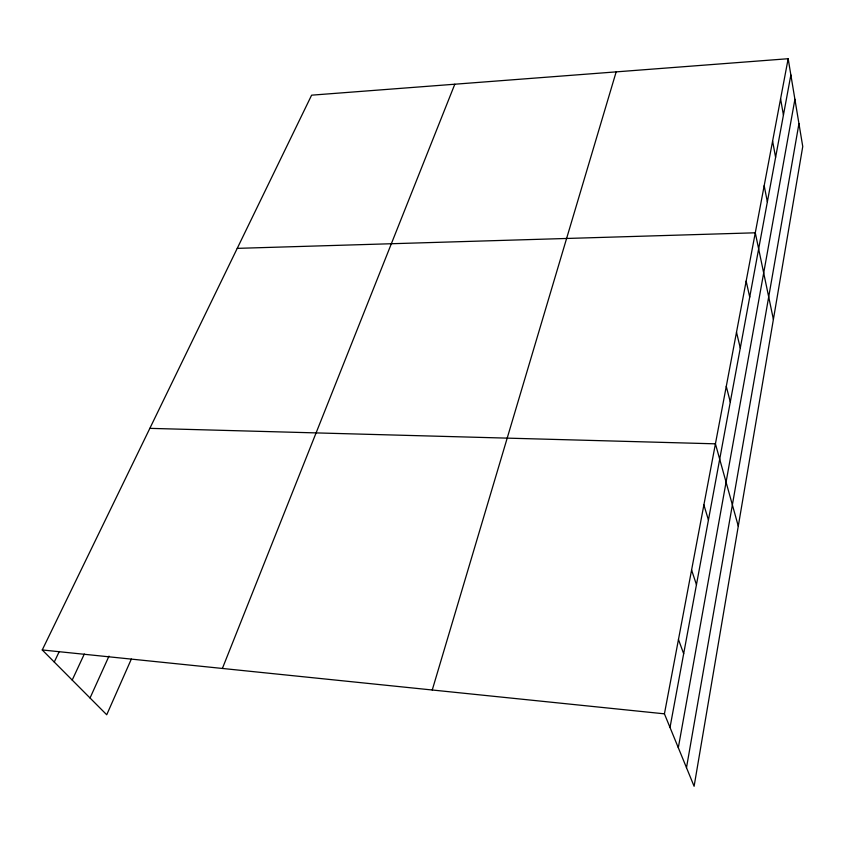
<?xml version="1.0" encoding="UTF-8"?>
<svg xmlns="http://www.w3.org/2000/svg" width="845" height="845" viewBox="0 0 845 845"><rect width="100%" height="100%" fill="white"/><g stroke="black" fill="none" stroke-linecap="round" stroke-linejoin="round"><path stroke-width="1.27" d="M686.489 767.704L798.947 123.623M678.313 747.73L794.913 99.298M670.011 727.471L790.867 74.941M788.163 58.717L802.75 146.523L694.104 786.283L664.423 713.835L788.163 58.717L311.615 95.168L42.25 649.963L106.724 714.764L131.334 659.079M432.249 690.006L616.174 71.867M222.383 668.458L454.811 84.215M90.035 697.991L108.994 656.132M72.205 680.067L84.31 654.03M54.26 662.036L59.287 651.495M237.234 248.367L755.282 232.797L773.397 319.389M149.85 428.352L715.43 443.826L738.287 526.139M42.25 649.963L664.423 713.835M678.461 639.496L683.668 653.713M691.59 570.016L696.46 584.698M703.885 504.919L708.437 519.992M726.277 386.366L730.291 401.988M736.502 332.212L740.283 348.045M746.156 281.11L749.726 297.081M764.186 185.71L767.355 201.87M772.605 141.115L775.604 157.328M780.59 98.844L783.431 115.078"/></g></svg>
